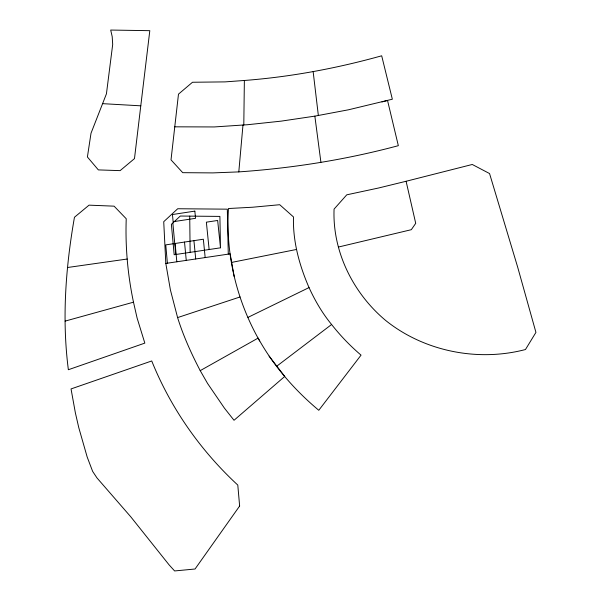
<?xml version="1.0" encoding="UTF-8"?>
<svg xmlns="http://www.w3.org/2000/svg" width="601" height="601" viewBox="0 0 601 601"><rect width="100%" height="100%" fill="white"/><g stroke="black" fill="none" stroke-linecap="round" stroke-linejoin="round"><path stroke-width="0.9" d="M243.796 124.985L244.367 80.474C290.846 76.913 336.808 68.326 381.688 55.795L392.34 99.218L348.467 109.795L314.849 116.136L281.208 121.132L247.635 124.715L214.256 126.946L174.771 126.826M244.367 80.474L225.067 81.886L192.493 82.254L178.482 94.139L171.015 159.851L182.734 172.675L212.807 172.9L238.8 171.894L242.977 125.038M140.784 105.829L149.807 30.681L110.697 30.05L112.199 36.638L112.695 44.436L106.437 93.816L91.006 133.249L87.408 156.981L98.354 169.903L120.117 170.631L134.481 158.611L140.784 105.829L102.583 103.657M276.633 366.287L331.602 324.495C340.354 335.659 350.255 345.921 361.043 355.138L318.785 410.28C294.565 390.019 273.41 365.814 258.137 338.085L200.216 370.637L207.578 383.476L224.443 408.162L234.022 420.279L284.746 376.429L269.09 356.108M247.965 317.388L309.034 287.579C299.388 265.379 292.732 241.339 293.491 216.946L279.713 204.716L252.728 207.217L228.47 208.524C225.458 254.508 236.817 301.056 259.677 340.985M200.216 370.637C191.306 353.583 183.35 335.982 177.595 317.598L240.032 296.962M65.133 321.107L133.49 302.183C127.72 274.807 125.226 246.726 126.233 218.756L114.092 206.166L89.053 205.151L74.456 217.254C65.644 267.483 61.813 318.981 68.364 369.728L144.826 343.118L137.103 318.057L133.49 302.183M381.958 101.945L387.54 100.487L398.335 145.675C346.199 159.656 292.634 168.175 238.8 171.894M406.096 181.269L378.653 187.985L346.762 194.822L334.073 209.103C332.33 251.639 353.335 293.543 385.789 320.566C424.336 351.427 477.855 362.027 525.469 349.527L535.934 332.398L517.626 266.987L489.552 173.546L472.258 164.479L406.096 181.269L415.719 223.332L411.309 229.695L338.536 247.019M231.385 262.464L296.503 249.46M220.499 247.815L174.17 254.734L171.383 224.323L180.315 216.037L219.891 216.405L220.499 247.815L217.652 220.462L206.368 222.175L209.133 249.513M177.595 317.598L170.421 289.99L165.808 263.426L230.138 253.855L234.202 276.648M67.522 267.505L127.239 259.023M331.602 324.495C322.391 313.339 315.052 300.71 309.034 287.579M314.849 116.136L320.911 162.262M313.151 71.639L318.35 115.46M205.174 257.574L203.348 239.236L165.748 244.885L167.386 263.193M193.928 240.648L195.708 258.978M184.515 242.06L186.25 260.383M175.124 243.473L176.814 261.788M172.855 222.963L175.755 254.501M165.808 263.426L163.727 221.701L177.716 208.742L227.313 209.163L228.275 254.133M189.721 216.127L190.134 252.352M239.634 506.027L195.047 569.004L174.613 570.95L169.099 564.872L130.77 516.807L96.971 477.915L92.637 471.372L87.183 457.023L78.776 427.649L75.38 412.887L71.038 388.922L151.73 360.961C170.759 408.177 200.456 450.532 237.793 485.075L239.634 506.027M194.844 211.116L172.457 214.534L173.126 221.724L195.55 218.313L194.844 211.116"/></g></svg>
